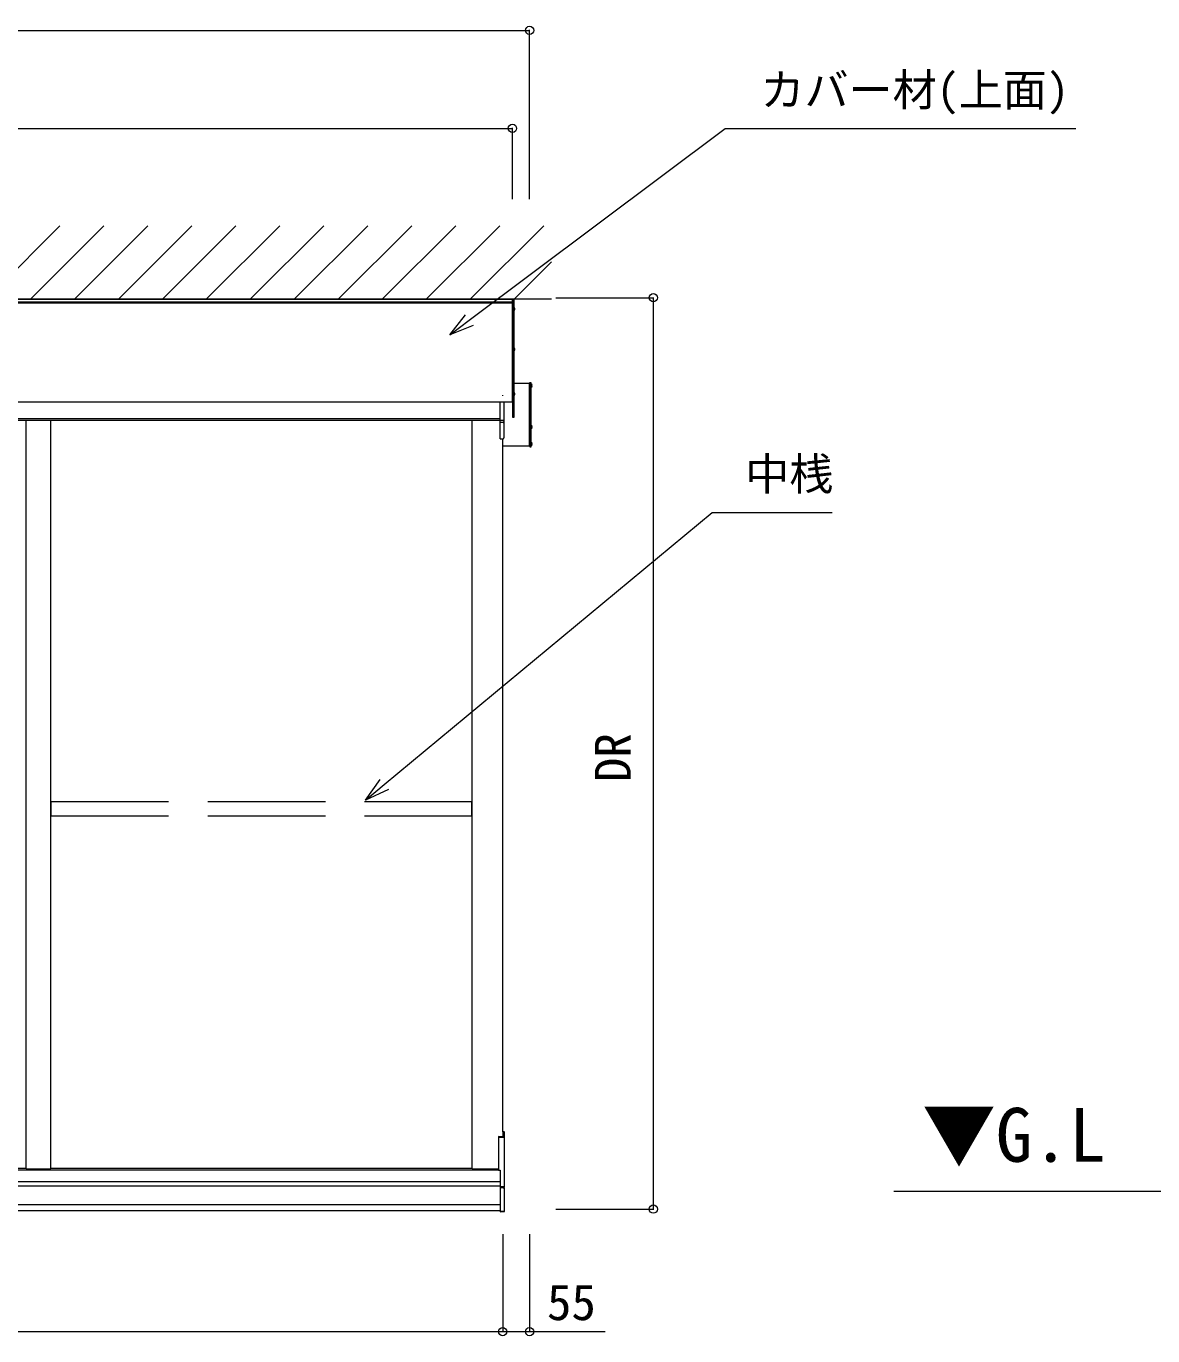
# Model space of a CAD drawing. Units: millimetres, scale not verified. Extents: x -990 to 990, y -1600 to 1603.
# Drawn here: x -662.8 to -432.8, y 674.3 to 941.5 of the extents above; entities that cross this region are included whole.
import ezdxf
from ezdxf.enums import TextEntityAlignment as Align

# ---------------------------------------------------------------- set-up
doc = ezdxf.new("R2010")
doc.units = ezdxf.units.MM
doc.header["$LTSCALE"] = 8
doc.linetypes.add('DASHED3', pattern=[4, 3, -1])
for name, color, linetype, lineweight in [('0-1_USER1', 3, 'Continuous', 9), ('0-2_YKK_ZWAK', 4, 'Continuous', 9), ('0-5_YKK_13', 6, 'Continuous', 9)]:
    doc.layers.add(name, color=color, linetype=linetype, lineweight=lineweight)
doc.styles.add('ＭＳ ゴシック', font='')
doc.styles.get('ＭＳ ゴシック').set_extended_font_data('MS Gothic')

msp = doc.modelspace()

# ---------------------------------------------------------------- linework, layer by layer
at = {"layer": '0-2_YKK_ZWAK'}
for p, q in [((-670.971, 885.785), (-655.971, 900.785)), ((-661.99, 885.785), (-646.99, 900.785)), ((-653.01, 885.785), (-638.01, 900.785)), ((-644.03, 885.785), (-629.03, 900.785)), ((-635.05, 885.785), (-620.05, 900.785)), ((-626.069, 885.785), (-611.069, 900.785)), ((-617.089, 885.785), (-602.089, 900.785)), ((-608.109, 885.785), (-593.109, 900.785)), ((-599.129, 885.785), (-584.129, 900.785)), ((-590.148, 885.785), (-575.148, 900.785)), ((-581.168, 885.785), (-566.168, 900.785)), ((-572.188, 885.785), (-557.188, 900.785)), ((-563.208, 885.785), (-555.571, 893.422)), ((-555.571, 885.785), (-947.071, 885.785)), ((-939.071, 885.785), (-563.571, 885.785)), ((-563.571, 885.185), (-939.071, 885.185)), ((-563.571, 885.025), (-939.071, 885.025)), ((-563.571, 864.838), (-563.571, 885.785)), ((-563.471, 884.925), (-563.321, 884.925)), ((-563.321, 883.426), (-563.321, 884.145)), ((-563.074, 883.743), (-563.161, 883.743)), ((-563.321, 875.226), (-563.321, 875.945)), ((-563.074, 875.543), (-563.161, 875.543)), ((-563.371, 868.685), (-560.071, 868.685)), ((-560.071, 855.78), (-560.071, 868.685)), ((-565.571, 866.085), (-565.571, 866.185)), ((-563.321, 866.126), (-563.321, 866.845)), ((-563.074, 866.443), (-563.161, 866.443)), ((-559.821, 867.786), (-559.821, 868.505)), ((-559.574, 868.103), (-559.661, 868.103)), ((-939.071, 864.838), (-563.571, 864.838)), ((-566.101, 861.019), (-566.101, 864.838)), ((-565.301, 864.838), (-565.301, 861.157)), ((-566.101, 861.39), (-936.541, 861.39)), ((-566.101, 861.068), (-936.541, 861.068)), ((-662.821, 708.308), (-662.821, 861.068)), ((-657.821, 708.308), (-657.821, 861.068)), ((-571.821, 708.308), (-571.821, 861.068)), ((-565.489, 861.04), (-566.101, 861.019)), ((-566.101, 857.46), (-566.101, 860.613)), ((-565.301, 861.157), (-565.301, 860.751)), ((-565.301, 860.751), (-565.301, 857.539)), ((-559.821, 859.376), (-559.821, 860.095)), ((-559.574, 859.693), (-559.661, 859.693)), ((-566.101, 857.296), (-566.101, 857.46)), ((-566.101, 857.296), (-565.487, 857.339)), ((-565.571, 715.883), (-565.571, 857.333)), ((-560.071, 855.78), (-565.571, 855.78)), ((-559.821, 855.876), (-559.821, 856.595)), ((-559.574, 856.193), (-559.661, 856.193)), ((-566.421, 714.926), (-565.571, 714.884)), ((-566.421, 714.926), (-566.421, 714.918)), ((-566.421, 714.802), (-565.265, 714.745)), ((-566.421, 714.802), (-566.421, 708.054)), ((-565.571, 715.882), (-565.265, 715.863)), ((-565.571, 715.882), (-565.571, 714.884)), ((-565.265, 715.863), (-565.265, 714.86)), ((-565.265, 714.745), (-565.265, 704.684)), ((-565.171, 714.762), (-565.171, 715.764)), ((-565.171, 704.654), (-565.171, 714.762)), ((-662.821, 708.392), (-748.821, 708.392)), ((-662.821, 708.308), (-657.821, 708.308)), ((-571.821, 708.392), (-657.821, 708.392)), ((-571.821, 708.308), (-566.421, 708.308)), ((-566.071, 705.685), (-936.571, 705.685)), ((-566.421, 708.073), (-936.221, 708.073)), ((-566.183, 708.056), (-566.071, 708.056)), ((-566.071, 704.785), (-936.571, 704.785)), ((-565.265, 704.684), (-566.071, 704.635)), ((-566.071, 704.635), (-566.071, 704.552)), ((-566.071, 704.552), (-565.219, 704.604)), ((-566.071, 704.552), (-566.071, 704.47)), ((-566.071, 704.47), (-565.365, 704.513)), ((-566.071, 704.47), (-566.071, 699.635)), ((-565.365, 704.513), (-565.365, 704.394)), ((-565.271, 704.411), (-565.271, 704.554)), ((-565.265, 704.253), (-565.265, 699.684)), ((-565.218, 704.361), (-565.224, 704.361)), ((-565.171, 704.31), (-565.171, 704.311)), ((-565.171, 699.701), (-565.171, 704.31)), ((13.285, 703.71), (-485.715, 703.71)), ((-566.071, 700.985), (-936.571, 700.985)), ((-566.071, 699.785), (-936.571, 699.785)), ((-565.265, 699.684), (-566.071, 699.635)), ((-566.071, 699.635), (-566.071, 699.552)), ((-566.071, 699.552), (-565.265, 699.601))]:
    msp.add_line(p, q, dxfattribs=at)
for points in [[(-563.571, 885.785), (-563.471, 885.785), (-563.471, 864.788), (-563.571, 864.788)], [(-563.471, 861.685), (-563.471, 885.785), (-563.321, 885.785), (-563.321, 861.685)], [(-559.971, 868.735), (-560.071, 868.735), (-560.071, 855.73), (-559.971, 855.73)], [(-559.971, 868.835), (-559.821, 868.835), (-559.821, 855.63), (-559.971, 855.63)]]:
    msp.add_lwpolyline(points, close=True, dxfattribs=at)
for points in [[(-563.074, 883.828), (-563.161, 883.828), (-563.161, 883.743)], [(-563.074, 875.628), (-563.161, 875.628), (-563.161, 875.543)], [(-563.074, 866.528), (-563.161, 866.528), (-563.161, 866.443)], [(-559.574, 868.188), (-559.661, 868.188), (-559.661, 868.103)], [(-565.489, 860.635), (-566.101, 860.613), (-566.101, 861.019)], [(-559.574, 859.778), (-559.661, 859.778), (-559.661, 859.693)], [(-559.574, 856.278), (-559.661, 856.278), (-559.661, 856.193)], [(-565.265, 714.86), (-566.421, 714.918), (-566.421, 714.802)], [(-565.265, 715.864), (-565.571, 715.883), (-565.571, 715.882)], [(-566.421, 708.054), (-566.071, 708.058), (-566.071, 704.635)], [(-565.271, 704.554), (-565.274, 704.554), (-565.28, 704.551), (-565.29, 704.545), (-565.303, 704.537), (-565.329, 704.522), (-565.346, 704.516), (-565.365, 704.513)]]:
    msp.add_lwpolyline(points, dxfattribs=at)
at = {"layer": '0-2_YKK_ZWAK', "linetype": 'DASHED3'}
for points in [[(-657.771, 780.363), (-657.771, 783.266), (-571.871, 783.266)], [(-657.771, 780.363), (-571.871, 780.363), (-571.871, 783.266)]]:
    msp.add_lwpolyline(points, dxfattribs=at)
at = {"layer": '0-2_YKK_ZWAK'}
for centre, radius, start, end in [((-563.306, 884.145), 0.0154, 62.71904, 180), ((-563.306, 883.426), 0.0154, 180, 297.28096), ((-563.491, 883.785), 0.42, 5.80773, 62.71904), ((-563.491, 883.785), 0.42, 297.28096, 354.19227), ((-563.306, 875.945), 0.0154, 62.71904, 180), ((-563.306, 875.226), 0.0154, 180, 297.28096), ((-563.491, 875.585), 0.42, 5.80773, 62.71904), ((-563.491, 875.585), 0.42, 297.28096, 354.19227), ((-563.341, 866.695), 0.02, 290, 0), ((-563.341, 866.276), 0.02, 0, 70), ((-563.306, 866.845), 0.0154, 62.71904, 180), ((-563.306, 866.126), 0.0154, 180, 297.28096), ((-563.491, 866.485), 0.42, 5.80773, 62.71904), ((-563.491, 866.485), 0.42, 297.28096, 354.19227), ((-559.841, 868.354), 0.02, 290, 0), ((-559.841, 867.936), 0.02, 0, 70), ((-559.806, 868.505), 0.0154, 62.71904, 180), ((-559.806, 867.786), 0.0154, 180, 297.28096), ((-559.991, 868.145), 0.42, 5.80773, 62.71904), ((-559.991, 868.145), 0.42, 297.28096, 354.19227), ((-559.841, 859.945), 0.02, 290, 0), ((-559.841, 859.526), 0.02, 0, 70), ((-559.806, 860.095), 0.0154, 62.71904, 180), ((-559.806, 859.376), 0.0154, 180, 297.28096), ((-559.991, 859.735), 0.42, 5.80773, 62.71904), ((-559.991, 859.735), 0.42, 297.28096, 354.19227), ((-565.501, 857.539), 0.2, 274.05287, 0), ((-559.841, 856.445), 0.02, 290, 0), ((-559.841, 856.026), 0.02, 0, 70), ((-559.806, 856.595), 0.0154, 62.71904, 180), ((-559.806, 855.876), 0.0154, 180, 297.28096), ((-559.991, 856.235), 0.42, 5.80773, 62.71904), ((-559.991, 856.235), 0.42, 297.28096, 354.19227), ((-565.271, 714.761), 0.0991, 0.40653, 86.96939), ((-565.244, 714.89), 0.147, 261.5289, 299.38832), ((-565.27, 715.864), 0.0049, 355.58742, 4.41258), ((-565.271, 715.764), 0.1, 0, 86.5), ((-565.864, 714.802), 0.602, 354.48476, 5.51524), ((-564.988, 704.554), 0.379, 173.75453, 186.24547), ((-565.344, 704.54), 0.147, 261.53024, 299.38715), ((-565.215, 704.394), 0.15, 180, 250.52878), ((-565.225, 704.556), 0.0461, 111.07804, 183.04701), ((-565.221, 704.411), 0.05, 180, 266.5), ((-565.428, 704.389), 0.212, 319.97204, 346.69717), ((-565.369, 704.552), 0.317, 289.07657, 306.50579), ((-565.262, 704.345), 0.0408, 353.19547, 23.7295), ((-565.239, 704.282), 0.0608, 14.41782, 72.76502), ((-565.222, 704.654), 0.0498, 273.67054, 359.07495), ((-565.221, 704.654), 0.05, 273.5, 0), ((-565.221, 704.311), 0.05, 0, 86.5), ((-565.221, 704.309), 0.0492, 0.70542, 86.47742), ((-565.244, 699.829), 0.147, 261.53021, 299.38701), ((-565.271, 699.701), 0.1, 273.5, 0), ((-565.642, 699.643), 0.379, 353.75452, 6.24548)]:
    msp.add_arc(centre, radius, start, end, dxfattribs=at)
for centre, major_axis, ratio, start_param, end_param in [((-565.501, 861.157), (0.2, 0), 0.581569, 4.7734755, 6.2831853), ((-565.501, 860.751), (0.2, 0), 0.581569, 4.7734755, 6.2831853), ((-565.271, 715.764), (0.1, 0), 0.992404, 6.2831853, 7.7928951), ((-565.271, 704.701), (0.0998, -0.0474), 0.118743, 4.8298351, 6.2229704), ((-565.271, 704.701), (-0.0527, 0.0969), 0.026829, 1.7359189, 3.1290542), ((-565.271, 704.264), (0.0525, 0.0968), 0.124546, 5.6812059, 6.1099528), ((-565.221, 704.261), (0.003, 0.1), 0.036248, 6.0508958, 6.2820753), ((-565.271, 704.264), (0.0997, 0.0471), 0.165777, 5.776214, 6.2049609), ((-565.271, 704.651), (0.1, 0.003), 0.086742, 6.163938, 6.2805125)]:
    msp.add_ellipse(centre, major_axis=major_axis, ratio=ratio, start_param=start_param, end_param=end_param, dxfattribs=at)
at = {"layer": '0-5_YKK_13'}
for p, q in [((-560.071, 906.207), (-560.071, 940.767)), ((-942.571, 940.667), (-560.071, 940.667)), ((-939.071, 920.667), (-563.571, 920.667)), ((-563.571, 906.207), (-563.571, 920.767)), ((-554.721, 886.107), (-534.721, 886.107)), ((-534.821, 886.107), (-534.821, 700.107)), ((-554.721, 700.107), (-534.721, 700.107)), ((-565.571, 695.007), (-565.571, 675.007)), ((-565.571, 695.007), (-565.571, 675.007)), ((-560.071, 695.007), (-560.071, 675.007)), ((-937.071, 675.107), (-565.571, 675.107))]:
    msp.add_line(p, q, dxfattribs=at)
for points in [[(-576.389, 878.525), (-572.388, 881.524), (-520.153, 920.666), (-448.577, 920.666)], [(-571.585, 880.452), (-576.389, 878.525), (-573.192, 882.596)], [(-593.58, 783.587), (-589.731, 786.778), (-522.781, 842.279), (-498.281, 842.279)], [(-588.876, 785.747), (-593.58, 783.587), (-590.586, 787.81)], [(-565.571, 675.107), (-560.071, 675.107), (-544.638, 675.107)]]:
    msp.add_lwpolyline(points, dxfattribs=at)
for centre in [(-560.071, 940.667), (-563.571, 920.667), (-534.821, 886.107), (-534.821, 700.107), (-565.571, 675.107), (-565.571, 675.107), (-560.071, 675.107)]:
    msp.add_circle(centre, 0.85, dxfattribs=at)

# ---------------------------------------------------------------- texts
at = {"layer": '0-1_USER1', "style": 'ＭＳ ゴシック'}
msp.add_text('▼G.L', height=11, dxfattribs=at).set_placement((-479.915, 706.47), align=Align.BOTTOM_LEFT)
at = {"layer": '0-5_YKK_13', "style": 'ＭＳ ゴシック'}
for s, height, p in [('カバー材(上面)', 6.598, (-512.953, 923.256)), ('中桟', 6.598, (-516.061, 844.869)), ('55', 7.331, (-556.521, 675.257))]:
    msp.add_text(s, height=height, dxfattribs=at).set_placement(p, align=Align.BOTTOM_LEFT)
msp.add_text('DR', height=7.331, rotation=90, dxfattribs=at).set_placement((-537.221, 787.24), align=Align.BOTTOM_LEFT)

doc.saveas('drawing.dxf')
